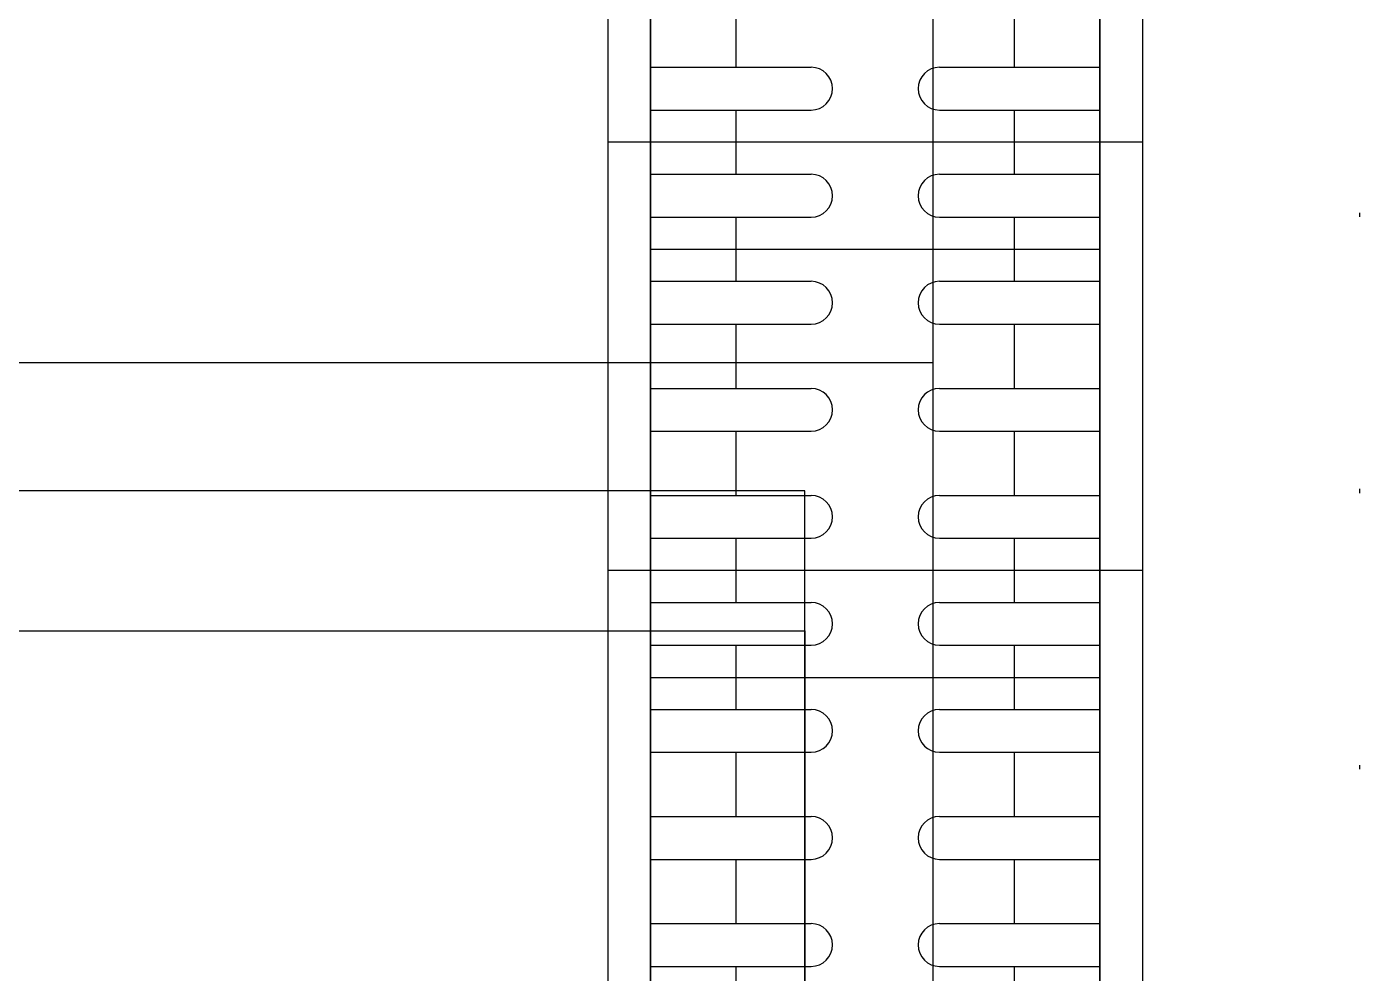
# Model space of a CAD drawing. Header units: inches. Extents: x 21 to 38546, y 13 to 15001.
# Drawn here: x 5990.58 to 6021.71, y 2077.82 to 2099.93 of the extents above; entities that cross this region are included whole.
import ezdxf

# ---------------------------------------------------------------- set-up
doc = ezdxf.new("R2010")
doc.units = ezdxf.units.IN
doc.header["$MEASUREMENT"] = 0
doc.linetypes.add('DOT', pattern=[6.35, 0, -6.35])
doc.layers.add('RAST-IST-RADYATÖR-DİNAMİK BLOK', color=83, linetype='Continuous')
for name, color, linetype, lineweight in [('Z_MİM_-KM-BEAM-RAY', 8, 'DOT', 25), ('Z_MİM_-KM-CERAMIC-09', 8, 'Continuous', 25), ('Z_MİM_-KM-ELECTRIC', 8, 'Continuous', 25), ('Z_MİM_-KM-WALL', 8, 'Continuous', 25)]:
    doc.layers.add(name, color=color, linetype=linetype, lineweight=lineweight)

# ---------------------------------------------------------------- blocks, each defined once
blk = doc.blocks.new('A$Cba0c6c82')
at = {"ltscale": 2}
for p, q in [((0, 65), (65, 65)), ((0, 0), (0, 65))]:
    blk.add_line(p, q, dxfattribs=at)
blk = doc.blocks.new('-KM_Kiriş İzi_ZK')
at = {"layer": 'Z_MİM_-KM-BEAM-RAY'}
blk.add_line((2689.999, 1565.001), (2689.999, 1030), dxfattribs=at)
blk = doc.blocks.new('IS_RADYATOR-PLAN-120')
at = {"layer": 'RAST-IST-RADYATÖR-DİNAMİK BLOK', "color": 7}
for p, q in [((110.75, 11.5), (110.75, 7.75)), ((111.75, 11.5), (111.75, 7.75)), ((113.25, 11.5), (113.25, 7.75)), ((114.25, 11.5), (114.25, 7.75)), ((115.75, 11.5), (115.75, 7.75)), ((116.75, 11.5), (116.75, 7.75)), ((110, 9.5), (110.75, 9.5)), ((111.75, 9.5), (112.5, 9.5)), ((112.5, 9.5), (113.25, 9.5)), ((114.25, 9.5), (115, 9.5)), ((115, 9.5), (115.75, 9.5)), ((116.75, 9.5), (117.5, 9.5)), ((110.75, 4.75), (110.75, 1)), ((111.75, 4.75), (111.75, 1)), ((113.25, 4.75), (113.25, 1)), ((114.25, 4.75), (114.25, 1)), ((115.75, 4.75), (115.75, 1)), ((116.75, 4.75), (116.75, 1)), ((110, 3), (110.75, 3)), ((111.75, 3), (112.5, 3)), ((112.5, 3), (113.25, 3)), ((114.25, 3), (115, 3)), ((115, 3), (115.75, 3)), ((116.75, 3), (117.5, 3))]:
    blk.add_line(p, q, dxfattribs=at)
at = {"layer": 'RAST-IST-RADYATÖR-DİNAMİK BLOK'}
for points in [[(0, 0), (120, 0), (120, 12.5), (0, 12.5)], [(2.5, 11.5), (117.5, 11.5), (117.5, 1), (2.5, 1)]]:
    blk.add_lwpolyline(points, dxfattribs=at)
at = {"layer": 'RAST-IST-RADYATÖR-DİNAMİK BLOK', "color": 7}
for centre, start, end in [((111.25, 7.75), 180, 0), ((113.75, 7.75), 180, 0), ((116.25, 7.75), 180, 0), ((111.25, 4.75), 0, 180), ((113.75, 4.75), 0, 180), ((116.25, 4.75), 0, 180)]:
    blk.add_arc(centre, 0.5, start, end, dxfattribs=at)
blk = doc.blocks.new('IS_RADYATOR-PLAN-130')
at = {"layer": 'RAST-IST-RADYATÖR-DİNAMİK BLOK', "color": 7}
for p, q in [((110.75, 11.5), (110.75, 7.75)), ((111.75, 11.5), (111.75, 7.75)), ((113.25, 11.5), (113.25, 7.75)), ((114.25, 11.5), (114.25, 7.75)), ((115.75, 11.5), (115.75, 7.75)), ((116.75, 11.5), (116.75, 7.75)), ((118.25, 11.5), (118.25, 7.75)), ((119.25, 11.5), (119.25, 7.75)), ((120.75, 11.5), (120.75, 7.75)), ((121.75, 11.5), (121.75, 7.75)), ((123.25, 11.5), (123.25, 7.75)), ((124.25, 11.5), (124.25, 7.75)), ((125.75, 11.5), (125.75, 7.75)), ((126.75, 11.5), (126.75, 7.75)), ((110, 9.5), (110.75, 9.5)), ((111.75, 9.5), (112.5, 9.5)), ((112.5, 9.5), (113.25, 9.5)), ((114.25, 9.5), (115, 9.5)), ((115, 9.5), (115.75, 9.5)), ((116.75, 9.5), (117.5, 9.5)), ((117.5, 9.5), (118.25, 9.5)), ((119.25, 9.5), (120, 9.5)), ((120, 9.5), (120.75, 9.5)), ((121.75, 9.5), (122.5, 9.5)), ((122.5, 9.5), (123.25, 9.5)), ((124.25, 9.5), (125, 9.5)), ((125, 9.5), (125.75, 9.5)), ((126.75, 9.5), (127.5, 9.5)), ((110.75, 4.75), (110.75, 1)), ((111.75, 4.75), (111.75, 1)), ((113.25, 4.75), (113.25, 1)), ((114.25, 4.75), (114.25, 1)), ((115.75, 4.75), (115.75, 1)), ((116.75, 4.75), (116.75, 1)), ((118.25, 4.75), (118.25, 1)), ((119.25, 4.75), (119.25, 1)), ((120.75, 4.75), (120.75, 1)), ((121.75, 4.75), (121.75, 1)), ((123.25, 4.75), (123.25, 1)), ((124.25, 4.75), (124.25, 1)), ((125.75, 4.75), (125.75, 1)), ((126.75, 4.75), (126.75, 1)), ((110, 3), (110.75, 3)), ((111.75, 3), (112.5, 3)), ((112.5, 3), (113.25, 3)), ((114.25, 3), (115, 3)), ((115, 3), (115.75, 3)), ((116.75, 3), (117.5, 3)), ((117.5, 3), (118.25, 3)), ((119.25, 3), (120, 3)), ((120, 3), (120.75, 3)), ((121.75, 3), (122.5, 3)), ((122.5, 3), (123.25, 3)), ((124.25, 3), (125, 3)), ((125, 3), (125.75, 3)), ((126.75, 3), (127.5, 3))]:
    blk.add_line(p, q, dxfattribs=at)
at = {"layer": 'RAST-IST-RADYATÖR-DİNAMİK BLOK'}
for points in [[(0, 0), (130, 0), (130, 12.5), (0, 12.5)], [(2.5, 11.5), (127.5, 11.5), (127.5, 1), (2.5, 1)]]:
    blk.add_lwpolyline(points, dxfattribs=at)
at = {"layer": 'RAST-IST-RADYATÖR-DİNAMİK BLOK', "color": 7}
for centre, start, end in [((111.25, 7.75), 180, 0), ((113.75, 7.75), 180, 0), ((116.25, 7.75), 180, 0), ((118.75, 7.75), 180, 0), ((121.25, 7.75), 180, 0), ((123.75, 7.75), 180, 0), ((126.25, 7.75), 180, 0), ((111.25, 4.75), 0, 180), ((113.75, 4.75), 0, 180), ((116.25, 4.75), 0, 180), ((118.75, 4.75), 0, 180), ((121.25, 4.75), 0, 180), ((123.75, 4.75), 0, 180), ((126.25, 4.75), 0, 180)]:
    blk.add_arc(centre, 0.5, start, end, dxfattribs=at)
blk = doc.blocks.new('IS_RADYATOR-PLAN-140')
at = {"layer": 'RAST-IST-RADYATÖR-DİNAMİK BLOK', "color": 7}
for p, q in [((110.75, 11.5), (110.75, 7.75)), ((111.75, 11.5), (111.75, 7.75)), ((113.25, 11.5), (113.25, 7.75)), ((114.25, 11.5), (114.25, 7.75)), ((115.75, 11.5), (115.75, 7.75)), ((116.75, 11.5), (116.75, 7.75)), ((118.25, 11.5), (118.25, 7.75)), ((119.25, 11.5), (119.25, 7.75)), ((120.75, 11.5), (120.75, 7.75)), ((121.75, 11.5), (121.75, 7.75)), ((123.25, 11.5), (123.25, 7.75)), ((124.25, 11.5), (124.25, 7.75)), ((125.75, 11.5), (125.75, 7.75)), ((126.75, 11.5), (126.75, 7.75)), ((128.25, 11.5), (128.25, 7.75)), ((129.25, 11.5), (129.25, 7.75)), ((130.75, 11.5), (130.75, 7.75)), ((131.75, 11.5), (131.75, 7.75)), ((110, 9.5), (110.75, 9.5)), ((111.75, 9.5), (112.5, 9.5)), ((112.5, 9.5), (113.25, 9.5)), ((114.25, 9.5), (115, 9.5)), ((115, 9.5), (115.75, 9.5)), ((116.75, 9.5), (117.5, 9.5)), ((117.5, 9.5), (118.25, 9.5)), ((119.25, 9.5), (120, 9.5)), ((120, 9.5), (120.75, 9.5)), ((121.75, 9.5), (122.5, 9.5)), ((122.5, 9.5), (123.25, 9.5)), ((124.25, 9.5), (125, 9.5)), ((125, 9.5), (125.75, 9.5)), ((126.75, 9.5), (127.5, 9.5)), ((127.5, 9.5), (128.25, 9.5)), ((129.25, 9.5), (130, 9.5)), ((130, 9.5), (130.75, 9.5)), ((131.75, 9.5), (132.5, 9.5)), ((132.5, 9.5), (133.25, 9.5)), ((110.75, 4.75), (110.75, 1)), ((111.75, 4.75), (111.75, 1)), ((113.25, 4.75), (113.25, 1)), ((114.25, 4.75), (114.25, 1)), ((115.75, 4.75), (115.75, 1)), ((116.75, 4.75), (116.75, 1)), ((118.25, 4.75), (118.25, 1)), ((119.25, 4.75), (119.25, 1)), ((120.75, 4.75), (120.75, 1)), ((121.75, 4.75), (121.75, 1)), ((123.25, 4.75), (123.25, 1)), ((124.25, 4.75), (124.25, 1)), ((125.75, 4.75), (125.75, 1)), ((126.75, 4.75), (126.75, 1)), ((128.25, 4.75), (128.25, 1)), ((129.25, 4.75), (129.25, 1)), ((130.75, 4.75), (130.75, 1)), ((131.75, 4.75), (131.75, 1)), ((110, 3), (110.75, 3)), ((111.75, 3), (112.5, 3)), ((112.5, 3), (113.25, 3)), ((114.25, 3), (115, 3)), ((115, 3), (115.75, 3)), ((116.75, 3), (117.5, 3)), ((117.5, 3), (118.25, 3)), ((119.25, 3), (120, 3)), ((120, 3), (120.75, 3)), ((121.75, 3), (122.5, 3)), ((122.5, 3), (123.25, 3)), ((124.25, 3), (125, 3)), ((125, 3), (125.75, 3)), ((126.75, 3), (127.5, 3)), ((127.5, 3), (128.25, 3)), ((129.25, 3), (130, 3)), ((130, 3), (130.75, 3)), ((131.75, 3), (132.5, 3)), ((132.5, 3), (133.25, 3))]:
    blk.add_line(p, q, dxfattribs=at)
at = {"layer": 'RAST-IST-RADYATÖR-DİNAMİK BLOK'}
for points in [[(0, 0), (140, 0), (140, 12.5), (0, 12.5)], [(2.5, 11.5), (137.5, 11.5), (137.5, 1), (2.5, 1)]]:
    blk.add_lwpolyline(points, dxfattribs=at)
at = {"layer": 'RAST-IST-RADYATÖR-DİNAMİK BLOK', "color": 7}
for centre, start, end in [((111.25, 7.75), 180, 0), ((113.75, 7.75), 180, 0), ((116.25, 7.75), 180, 0), ((118.75, 7.75), 180, 0), ((121.25, 7.75), 180, 0), ((123.75, 7.75), 180, 0), ((126.25, 7.75), 180, 0), ((128.75, 7.75), 180, 0), ((131.25, 7.75), 180, 0), ((111.25, 4.75), 0, 180), ((113.75, 4.75), 0, 180), ((116.25, 4.75), 0, 180), ((118.75, 4.75), 0, 180), ((121.25, 4.75), 0, 180), ((123.75, 4.75), 0, 180), ((126.25, 4.75), 0, 180), ((128.75, 4.75), 0, 180), ((131.25, 4.75), 0, 180)]:
    blk.add_arc(centre, 0.5, start, end, dxfattribs=at)
blk = doc.blocks.new('IS_RADYATOR-PLAN-150')
at = {"layer": 'RAST-IST-RADYATÖR-DİNAMİK BLOK', "color": 7}
for p, q in [((110.75, 11.5), (110.75, 7.75)), ((111.75, 11.5), (111.75, 7.75)), ((113.25, 11.5), (113.25, 7.75)), ((114.25, 11.5), (114.25, 7.75)), ((115.75, 11.5), (115.75, 7.75)), ((116.75, 11.5), (116.75, 7.75)), ((118.25, 11.5), (118.25, 7.75)), ((119.25, 11.5), (119.25, 7.75)), ((120.75, 11.5), (120.75, 7.75)), ((121.75, 11.5), (121.75, 7.75)), ((123.25, 11.5), (123.25, 7.75)), ((124.25, 11.5), (124.25, 7.75)), ((125.75, 11.5), (125.75, 7.75)), ((126.75, 11.5), (126.75, 7.75)), ((128.25, 11.5), (128.25, 7.75)), ((129.25, 11.5), (129.25, 7.75)), ((130.75, 11.5), (130.75, 7.75)), ((131.75, 11.5), (131.75, 7.75)), ((110, 9.5), (110.75, 9.5)), ((111.75, 9.5), (112.5, 9.5)), ((112.5, 9.5), (113.25, 9.5)), ((114.25, 9.5), (115, 9.5)), ((115, 9.5), (115.75, 9.5)), ((116.75, 9.5), (117.5, 9.5)), ((117.5, 9.5), (118.25, 9.5)), ((119.25, 9.5), (120, 9.5)), ((120, 9.5), (120.75, 9.5)), ((121.75, 9.5), (122.5, 9.5)), ((122.5, 9.5), (123.25, 9.5)), ((124.25, 9.5), (125, 9.5)), ((125, 9.5), (125.75, 9.5)), ((126.75, 9.5), (127.5, 9.5)), ((127.5, 9.5), (128.25, 9.5)), ((129.25, 9.5), (130, 9.5)), ((130, 9.5), (130.75, 9.5)), ((131.75, 9.5), (132.5, 9.5)), ((132.5, 9.5), (133.25, 9.5)), ((110.75, 4.75), (110.75, 1)), ((111.75, 4.75), (111.75, 1)), ((113.25, 4.75), (113.25, 1)), ((114.25, 4.75), (114.25, 1)), ((115.75, 4.75), (115.75, 1)), ((116.75, 4.75), (116.75, 1)), ((118.25, 4.75), (118.25, 1)), ((119.25, 4.75), (119.25, 1)), ((120.75, 4.75), (120.75, 1)), ((121.75, 4.75), (121.75, 1)), ((123.25, 4.75), (123.25, 1)), ((124.25, 4.75), (124.25, 1)), ((125.75, 4.75), (125.75, 1)), ((126.75, 4.75), (126.75, 1)), ((128.25, 4.75), (128.25, 1)), ((129.25, 4.75), (129.25, 1)), ((130.75, 4.75), (130.75, 1)), ((131.75, 4.75), (131.75, 1)), ((110, 3), (110.75, 3)), ((111.75, 3), (112.5, 3)), ((112.5, 3), (113.25, 3)), ((114.25, 3), (115, 3)), ((115, 3), (115.75, 3)), ((116.75, 3), (117.5, 3)), ((117.5, 3), (118.25, 3)), ((119.25, 3), (120, 3)), ((120, 3), (120.75, 3)), ((121.75, 3), (122.5, 3)), ((122.5, 3), (123.25, 3)), ((124.25, 3), (125, 3)), ((125, 3), (125.75, 3)), ((126.75, 3), (127.5, 3)), ((127.5, 3), (128.25, 3)), ((129.25, 3), (130, 3)), ((130, 3), (130.75, 3)), ((131.75, 3), (132.5, 3)), ((132.5, 3), (133.25, 3))]:
    blk.add_line(p, q, dxfattribs=at)
at = {"layer": 'RAST-IST-RADYATÖR-DİNAMİK BLOK'}
for points in [[(-5, 0), (145, 0), (145, 12.5), (-5, 12.5)], [(-2.5, 11.5), (142.5, 11.5), (142.5, 1), (-2.5, 1)]]:
    blk.add_lwpolyline(points, dxfattribs=at)
at = {"layer": 'RAST-IST-RADYATÖR-DİNAMİK BLOK', "color": 7}
for centre, start, end in [((111.25, 7.75), 180, 0), ((113.75, 7.75), 180, 0), ((116.25, 7.75), 180, 0), ((118.75, 7.75), 180, 0), ((121.25, 7.75), 180, 0), ((123.75, 7.75), 180, 0), ((126.25, 7.75), 180, 0), ((128.75, 7.75), 180, 0), ((131.25, 7.75), 180, 0), ((111.25, 4.75), 0, 180), ((113.75, 4.75), 0, 180), ((116.25, 4.75), 0, 180), ((118.75, 4.75), 0, 180), ((121.25, 4.75), 0, 180), ((123.75, 4.75), 0, 180), ((126.25, 4.75), 0, 180), ((128.75, 4.75), 0, 180), ((131.25, 4.75), 0, 180)]:
    blk.add_arc(centre, 0.5, start, end, dxfattribs=at)
blk = doc.blocks.new('IS_RADYATOR-PLAN-160')
at = {"layer": 'RAST-IST-RADYATÖR-DİNAMİK BLOK', "color": 7}
for p, q in [((110.75, 11.5), (110.75, 7.75)), ((111.75, 11.5), (111.75, 7.75)), ((113.25, 11.5), (113.25, 7.75)), ((114.25, 11.5), (114.25, 7.75)), ((115.75, 11.5), (115.75, 7.75)), ((116.75, 11.5), (116.75, 7.75)), ((118.25, 11.5), (118.25, 7.75)), ((119.25, 11.5), (119.25, 7.75)), ((120.75, 11.5), (120.75, 7.75)), ((121.75, 11.5), (121.75, 7.75)), ((123.25, 11.5), (123.25, 7.75)), ((124.25, 11.5), (124.25, 7.75)), ((125.75, 11.5), (125.75, 7.75)), ((126.75, 11.5), (126.75, 7.75)), ((128.25, 11.5), (128.25, 7.75)), ((129.25, 11.5), (129.25, 7.75)), ((130.75, 11.5), (130.75, 7.75)), ((131.75, 11.5), (131.75, 7.75)), ((110, 9.5), (110.75, 9.5)), ((111.75, 9.5), (112.5, 9.5)), ((112.5, 9.5), (113.25, 9.5)), ((114.25, 9.5), (115, 9.5)), ((115, 9.5), (115.75, 9.5)), ((116.75, 9.5), (117.5, 9.5)), ((117.5, 9.5), (118.25, 9.5)), ((119.25, 9.5), (120, 9.5)), ((120, 9.5), (120.75, 9.5)), ((121.75, 9.5), (122.5, 9.5)), ((122.5, 9.5), (123.25, 9.5)), ((124.25, 9.5), (125, 9.5)), ((125, 9.5), (125.75, 9.5)), ((126.75, 9.5), (127.5, 9.5)), ((127.5, 9.5), (128.25, 9.5)), ((129.25, 9.5), (130, 9.5)), ((130, 9.5), (130.75, 9.5)), ((131.75, 9.5), (132.5, 9.5)), ((132.5, 9.5), (133.25, 9.5)), ((110.75, 4.75), (110.75, 1)), ((111.75, 4.75), (111.75, 1)), ((113.25, 4.75), (113.25, 1)), ((114.25, 4.75), (114.25, 1)), ((115.75, 4.75), (115.75, 1)), ((116.75, 4.75), (116.75, 1)), ((118.25, 4.75), (118.25, 1)), ((119.25, 4.75), (119.25, 1)), ((120.75, 4.75), (120.75, 1)), ((121.75, 4.75), (121.75, 1)), ((123.25, 4.75), (123.25, 1)), ((124.25, 4.75), (124.25, 1)), ((125.75, 4.75), (125.75, 1)), ((126.75, 4.75), (126.75, 1)), ((128.25, 4.75), (128.25, 1)), ((129.25, 4.75), (129.25, 1)), ((130.75, 4.75), (130.75, 1)), ((131.75, 4.75), (131.75, 1)), ((110, 3), (110.75, 3)), ((111.75, 3), (112.5, 3)), ((112.5, 3), (113.25, 3)), ((114.25, 3), (115, 3)), ((115, 3), (115.75, 3)), ((116.75, 3), (117.5, 3)), ((117.5, 3), (118.25, 3)), ((119.25, 3), (120, 3)), ((120, 3), (120.75, 3)), ((121.75, 3), (122.5, 3)), ((122.5, 3), (123.25, 3)), ((124.25, 3), (125, 3)), ((125, 3), (125.75, 3)), ((126.75, 3), (127.5, 3)), ((127.5, 3), (128.25, 3)), ((129.25, 3), (130, 3)), ((130, 3), (130.75, 3)), ((131.75, 3), (132.5, 3)), ((132.5, 3), (133.25, 3))]:
    blk.add_line(p, q, dxfattribs=at)
at = {"layer": 'RAST-IST-RADYATÖR-DİNAMİK BLOK'}
for points in [[(-5, 0), (155, 0), (155, 12.5), (-5, 12.5)], [(-2.5, 11.5), (152.5, 11.5), (152.5, 1), (-2.5, 1)]]:
    blk.add_lwpolyline(points, dxfattribs=at)
at = {"layer": 'RAST-IST-RADYATÖR-DİNAMİK BLOK', "color": 7}
for centre, start, end in [((111.25, 7.75), 180, 0), ((113.75, 7.75), 180, 0), ((116.25, 7.75), 180, 0), ((118.75, 7.75), 180, 0), ((121.25, 7.75), 180, 0), ((123.75, 7.75), 180, 0), ((126.25, 7.75), 180, 0), ((128.75, 7.75), 180, 0), ((131.25, 7.75), 180, 0), ((111.25, 4.75), 0, 180), ((113.75, 4.75), 0, 180), ((116.25, 4.75), 0, 180), ((118.75, 4.75), 0, 180), ((121.25, 4.75), 0, 180), ((123.75, 4.75), 0, 180), ((126.25, 4.75), 0, 180), ((128.75, 4.75), 0, 180), ((131.25, 4.75), 0, 180)]:
    blk.add_arc(centre, 0.5, start, end, dxfattribs=at)
blk = doc.blocks.new('IS_RADYATOR-PLAN-170')
at = {"layer": 'RAST-IST-RADYATÖR-DİNAMİK BLOK', "color": 7}
for p, q in [((110.75, 11.5), (110.75, 7.75)), ((111.75, 11.5), (111.75, 7.75)), ((113.25, 11.5), (113.25, 7.75)), ((114.25, 11.5), (114.25, 7.75)), ((115.75, 11.5), (115.75, 7.75)), ((116.75, 11.5), (116.75, 7.75)), ((118.25, 11.5), (118.25, 7.75)), ((119.25, 11.5), (119.25, 7.75)), ((120.75, 11.5), (120.75, 7.75)), ((121.75, 11.5), (121.75, 7.75)), ((123.25, 11.5), (123.25, 7.75)), ((124.25, 11.5), (124.25, 7.75)), ((125.75, 11.5), (125.75, 7.75)), ((126.75, 11.5), (126.75, 7.75)), ((128.25, 11.5), (128.25, 7.75)), ((129.25, 11.5), (129.25, 7.75)), ((130.75, 11.5), (130.75, 7.75)), ((131.75, 11.5), (131.75, 7.75)), ((110, 9.5), (110.75, 9.5)), ((111.75, 9.5), (112.5, 9.5)), ((112.5, 9.5), (113.25, 9.5)), ((114.25, 9.5), (115, 9.5)), ((115, 9.5), (115.75, 9.5)), ((116.75, 9.5), (117.5, 9.5)), ((117.5, 9.5), (118.25, 9.5)), ((119.25, 9.5), (120, 9.5)), ((120, 9.5), (120.75, 9.5)), ((121.75, 9.5), (122.5, 9.5)), ((122.5, 9.5), (123.25, 9.5)), ((124.25, 9.5), (125, 9.5)), ((125, 9.5), (125.75, 9.5)), ((126.75, 9.5), (127.5, 9.5)), ((127.5, 9.5), (128.25, 9.5)), ((129.25, 9.5), (130, 9.5)), ((130, 9.5), (130.75, 9.5)), ((131.75, 9.5), (132.5, 9.5)), ((132.5, 9.5), (133.25, 9.5)), ((110.75, 4.75), (110.75, 1)), ((111.75, 4.75), (111.75, 1)), ((113.25, 4.75), (113.25, 1)), ((114.25, 4.75), (114.25, 1)), ((115.75, 4.75), (115.75, 1)), ((116.75, 4.75), (116.75, 1)), ((118.25, 4.75), (118.25, 1)), ((119.25, 4.75), (119.25, 1)), ((120.75, 4.75), (120.75, 1)), ((121.75, 4.75), (121.75, 1)), ((123.25, 4.75), (123.25, 1)), ((124.25, 4.75), (124.25, 1)), ((125.75, 4.75), (125.75, 1)), ((126.75, 4.75), (126.75, 1)), ((128.25, 4.75), (128.25, 1)), ((129.25, 4.75), (129.25, 1)), ((130.75, 4.75), (130.75, 1)), ((131.75, 4.75), (131.75, 1)), ((110, 3), (110.75, 3)), ((111.75, 3), (112.5, 3)), ((112.5, 3), (113.25, 3)), ((114.25, 3), (115, 3)), ((115, 3), (115.75, 3)), ((116.75, 3), (117.5, 3)), ((117.5, 3), (118.25, 3)), ((119.25, 3), (120, 3)), ((120, 3), (120.75, 3)), ((121.75, 3), (122.5, 3)), ((122.5, 3), (123.25, 3)), ((124.25, 3), (125, 3)), ((125, 3), (125.75, 3)), ((126.75, 3), (127.5, 3)), ((127.5, 3), (128.25, 3)), ((129.25, 3), (130, 3)), ((130, 3), (130.75, 3)), ((131.75, 3), (132.5, 3)), ((132.5, 3), (133.25, 3))]:
    blk.add_line(p, q, dxfattribs=at)
at = {"layer": 'RAST-IST-RADYATÖR-DİNAMİK BLOK'}
for points in [[(-5, 0), (165, 0), (165, 12.5), (-5, 12.5)], [(-2.5, 11.5), (162.5, 11.5), (162.5, 1), (-2.5, 1)]]:
    blk.add_lwpolyline(points, dxfattribs=at)
at = {"layer": 'RAST-IST-RADYATÖR-DİNAMİK BLOK', "color": 7}
for centre, start, end in [((111.25, 7.75), 180, 0), ((113.75, 7.75), 180, 0), ((116.25, 7.75), 180, 0), ((118.75, 7.75), 180, 0), ((121.25, 7.75), 180, 0), ((123.75, 7.75), 180, 0), ((126.25, 7.75), 180, 0), ((128.75, 7.75), 180, 0), ((131.25, 7.75), 180, 0), ((111.25, 4.75), 0, 180), ((113.75, 4.75), 0, 180), ((116.25, 4.75), 0, 180), ((118.75, 4.75), 0, 180), ((121.25, 4.75), 0, 180), ((123.75, 4.75), 0, 180), ((126.25, 4.75), 0, 180), ((128.75, 4.75), 0, 180), ((131.25, 4.75), 0, 180)]:
    blk.add_arc(centre, 0.5, start, end, dxfattribs=at)
blk = doc.blocks.new('IS_RADYATOR-PLAN-180')
at = {"layer": 'RAST-IST-RADYATÖR-DİNAMİK BLOK', "color": 7}
for p, q in [((110.75, 11.5), (110.75, 7.75)), ((111.75, 11.5), (111.75, 7.75)), ((113.25, 11.5), (113.25, 7.75)), ((114.25, 11.5), (114.25, 7.75)), ((115.75, 11.5), (115.75, 7.75)), ((116.75, 11.5), (116.75, 7.75)), ((118.25, 11.5), (118.25, 7.75)), ((119.25, 11.5), (119.25, 7.75)), ((120.75, 11.5), (120.75, 7.75)), ((121.75, 11.5), (121.75, 7.75)), ((123.25, 11.5), (123.25, 7.75)), ((124.25, 11.5), (124.25, 7.75)), ((125.75, 11.5), (125.75, 7.75)), ((126.75, 11.5), (126.75, 7.75)), ((128.25, 11.5), (128.25, 7.75)), ((129.25, 11.5), (129.25, 7.75)), ((130.75, 11.5), (130.75, 7.75)), ((131.75, 11.5), (131.75, 7.75)), ((110, 9.5), (110.75, 9.5)), ((111.75, 9.5), (112.5, 9.5)), ((112.5, 9.5), (113.25, 9.5)), ((114.25, 9.5), (115, 9.5)), ((115, 9.5), (115.75, 9.5)), ((116.75, 9.5), (117.5, 9.5)), ((117.5, 9.5), (118.25, 9.5)), ((119.25, 9.5), (120, 9.5)), ((120, 9.5), (120.75, 9.5)), ((121.75, 9.5), (122.5, 9.5)), ((122.5, 9.5), (123.25, 9.5)), ((124.25, 9.5), (125, 9.5)), ((125, 9.5), (125.75, 9.5)), ((126.75, 9.5), (127.5, 9.5)), ((127.5, 9.5), (128.25, 9.5)), ((129.25, 9.5), (130, 9.5)), ((130, 9.5), (130.75, 9.5)), ((131.75, 9.5), (132.5, 9.5)), ((132.5, 9.5), (133.25, 9.5)), ((110.75, 4.75), (110.75, 1)), ((111.75, 4.75), (111.75, 1)), ((113.25, 4.75), (113.25, 1)), ((114.25, 4.75), (114.25, 1)), ((115.75, 4.75), (115.75, 1)), ((116.75, 4.75), (116.75, 1)), ((118.25, 4.75), (118.25, 1)), ((119.25, 4.75), (119.25, 1)), ((120.75, 4.75), (120.75, 1)), ((121.75, 4.75), (121.75, 1)), ((123.25, 4.75), (123.25, 1)), ((124.25, 4.75), (124.25, 1)), ((125.75, 4.75), (125.75, 1)), ((126.75, 4.75), (126.75, 1)), ((128.25, 4.75), (128.25, 1)), ((129.25, 4.75), (129.25, 1)), ((130.75, 4.75), (130.75, 1)), ((131.75, 4.75), (131.75, 1)), ((110, 3), (110.75, 3)), ((111.75, 3), (112.5, 3)), ((112.5, 3), (113.25, 3)), ((114.25, 3), (115, 3)), ((115, 3), (115.75, 3)), ((116.75, 3), (117.5, 3)), ((117.5, 3), (118.25, 3)), ((119.25, 3), (120, 3)), ((120, 3), (120.75, 3)), ((121.75, 3), (122.5, 3)), ((122.5, 3), (123.25, 3)), ((124.25, 3), (125, 3)), ((125, 3), (125.75, 3)), ((126.75, 3), (127.5, 3)), ((127.5, 3), (128.25, 3)), ((129.25, 3), (130, 3)), ((130, 3), (130.75, 3)), ((131.75, 3), (132.5, 3)), ((132.5, 3), (133.25, 3))]:
    blk.add_line(p, q, dxfattribs=at)
at = {"layer": 'RAST-IST-RADYATÖR-DİNAMİK BLOK'}
for points in [[(-5, 0), (175, 0), (175, 12.5), (-5, 12.5)], [(-2.5, 11.5), (172.5, 11.5), (172.5, 1), (-2.5, 1)]]:
    blk.add_lwpolyline(points, dxfattribs=at)
at = {"layer": 'RAST-IST-RADYATÖR-DİNAMİK BLOK', "color": 7}
for centre, start, end in [((111.25, 7.75), 180, 0), ((113.75, 7.75), 180, 0), ((116.25, 7.75), 180, 0), ((118.75, 7.75), 180, 0), ((121.25, 7.75), 180, 0), ((123.75, 7.75), 180, 0), ((126.25, 7.75), 180, 0), ((128.75, 7.75), 180, 0), ((131.25, 7.75), 180, 0), ((111.25, 4.75), 0, 180), ((113.75, 4.75), 0, 180), ((116.25, 4.75), 0, 180), ((118.75, 4.75), 0, 180), ((121.25, 4.75), 0, 180), ((123.75, 4.75), 0, 180), ((126.25, 4.75), 0, 180), ((128.75, 4.75), 0, 180), ((131.25, 4.75), 0, 180)]:
    blk.add_arc(centre, 0.5, start, end, dxfattribs=at)
blk = doc.blocks.new('IS_RADYATOR-PLAN-190')
at = {"layer": 'RAST-IST-RADYATÖR-DİNAMİK BLOK', "color": 7}
for p, q in [((110.75, 11.5), (110.75, 7.75)), ((111.75, 11.5), (111.75, 7.75)), ((113.25, 11.5), (113.25, 7.75)), ((114.25, 11.5), (114.25, 7.75)), ((115.75, 11.5), (115.75, 7.75)), ((116.75, 11.5), (116.75, 7.75)), ((118.25, 11.5), (118.25, 7.75)), ((119.25, 11.5), (119.25, 7.75)), ((120.75, 11.5), (120.75, 7.75)), ((121.75, 11.5), (121.75, 7.75)), ((123.25, 11.5), (123.25, 7.75)), ((124.25, 11.5), (124.25, 7.75)), ((125.75, 11.5), (125.75, 7.75)), ((126.75, 11.5), (126.75, 7.75)), ((128.25, 11.5), (128.25, 7.75)), ((129.25, 11.5), (129.25, 7.75)), ((130.75, 11.5), (130.75, 7.75)), ((131.75, 11.5), (131.75, 7.75)), ((110, 9.5), (110.75, 9.5)), ((111.75, 9.5), (112.5, 9.5)), ((112.5, 9.5), (113.25, 9.5)), ((114.25, 9.5), (115, 9.5)), ((115, 9.5), (115.75, 9.5)), ((116.75, 9.5), (117.5, 9.5)), ((117.5, 9.5), (118.25, 9.5)), ((119.25, 9.5), (120, 9.5)), ((120, 9.5), (120.75, 9.5)), ((121.75, 9.5), (122.5, 9.5)), ((122.5, 9.5), (123.25, 9.5)), ((124.25, 9.5), (125, 9.5)), ((125, 9.5), (125.75, 9.5)), ((126.75, 9.5), (127.5, 9.5)), ((127.5, 9.5), (128.25, 9.5)), ((129.25, 9.5), (130, 9.5)), ((130, 9.5), (130.75, 9.5)), ((131.75, 9.5), (132.5, 9.5)), ((132.5, 9.5), (133.25, 9.5)), ((110.75, 4.75), (110.75, 1)), ((111.75, 4.75), (111.75, 1)), ((113.25, 4.75), (113.25, 1)), ((114.25, 4.75), (114.25, 1)), ((115.75, 4.75), (115.75, 1)), ((116.75, 4.75), (116.75, 1)), ((118.25, 4.75), (118.25, 1)), ((119.25, 4.75), (119.25, 1)), ((120.75, 4.75), (120.75, 1)), ((121.75, 4.75), (121.75, 1)), ((123.25, 4.75), (123.25, 1)), ((124.25, 4.75), (124.25, 1)), ((125.75, 4.75), (125.75, 1)), ((126.75, 4.75), (126.75, 1)), ((128.25, 4.75), (128.25, 1)), ((129.25, 4.75), (129.25, 1)), ((130.75, 4.75), (130.75, 1)), ((131.75, 4.75), (131.75, 1)), ((110, 3), (110.75, 3)), ((111.75, 3), (112.5, 3)), ((112.5, 3), (113.25, 3)), ((114.25, 3), (115, 3)), ((115, 3), (115.75, 3)), ((116.75, 3), (117.5, 3)), ((117.5, 3), (118.25, 3)), ((119.25, 3), (120, 3)), ((120, 3), (120.75, 3)), ((121.75, 3), (122.5, 3)), ((122.5, 3), (123.25, 3)), ((124.25, 3), (125, 3)), ((125, 3), (125.75, 3)), ((126.75, 3), (127.5, 3)), ((127.5, 3), (128.25, 3)), ((129.25, 3), (130, 3)), ((130, 3), (130.75, 3)), ((131.75, 3), (132.5, 3)), ((132.5, 3), (133.25, 3))]:
    blk.add_line(p, q, dxfattribs=at)
at = {"layer": 'RAST-IST-RADYATÖR-DİNAMİK BLOK'}
for points in [[(-5, 0), (185, 0), (185, 12.5), (-5, 12.5)], [(182.5, 11.5), (-2.5, 11.5), (-2.5, 1), (182.5, 1)]]:
    blk.add_lwpolyline(points, dxfattribs=at)
at = {"layer": 'RAST-IST-RADYATÖR-DİNAMİK BLOK', "color": 7}
for centre, start, end in [((111.25, 7.75), 180, 0), ((113.75, 7.75), 180, 0), ((116.25, 7.75), 180, 0), ((118.75, 7.75), 180, 0), ((121.25, 7.75), 180, 0), ((123.75, 7.75), 180, 0), ((126.25, 7.75), 180, 0), ((128.75, 7.75), 180, 0), ((131.25, 7.75), 180, 0), ((111.25, 4.75), 0, 180), ((113.75, 4.75), 0, 180), ((116.25, 4.75), 0, 180), ((118.75, 4.75), 0, 180), ((121.25, 4.75), 0, 180), ((123.75, 4.75), 0, 180), ((126.25, 4.75), 0, 180), ((128.75, 4.75), 0, 180), ((131.25, 4.75), 0, 180)]:
    blk.add_arc(centre, 0.5, start, end, dxfattribs=at)
blk = doc.blocks.new('IS_RADYATOR-PLAN-200')
at = {"layer": 'RAST-IST-RADYATÖR-DİNAMİK BLOK', "color": 7}
for p, q in [((115.75, 11.5), (115.75, 7.75)), ((116.75, 11.5), (116.75, 7.75)), ((118.25, 11.5), (118.25, 7.75)), ((119.25, 11.5), (119.25, 7.75)), ((120.75, 11.5), (120.75, 7.75)), ((121.75, 11.5), (121.75, 7.75)), ((123.25, 11.5), (123.25, 7.75)), ((124.25, 11.5), (124.25, 7.75)), ((125.75, 11.5), (125.75, 7.75)), ((126.75, 11.5), (126.75, 7.75)), ((128.25, 11.5), (128.25, 7.75)), ((129.25, 11.5), (129.25, 7.75)), ((130.75, 11.5), (130.75, 7.75)), ((131.75, 11.5), (131.75, 7.75)), ((133.25, 11.5), (133.25, 7.75)), ((134.25, 11.5), (134.25, 7.75)), ((135.75, 11.5), (135.75, 7.75)), ((136.75, 11.5), (136.75, 7.75)), ((115, 9.5), (115.75, 9.5)), ((116.75, 9.5), (117.5, 9.5)), ((117.5, 9.5), (118.25, 9.5)), ((119.25, 9.5), (120, 9.5)), ((120, 9.5), (120.75, 9.5)), ((121.75, 9.5), (122.5, 9.5)), ((122.5, 9.5), (123.25, 9.5)), ((124.25, 9.5), (125, 9.5)), ((125, 9.5), (125.75, 9.5)), ((126.75, 9.5), (127.5, 9.5)), ((127.5, 9.5), (128.25, 9.5)), ((129.25, 9.5), (130, 9.5)), ((130, 9.5), (130.75, 9.5)), ((131.75, 9.5), (132.5, 9.5)), ((132.5, 9.5), (133.25, 9.5)), ((134.25, 9.5), (135, 9.5)), ((135, 9.5), (135.75, 9.5)), ((136.75, 9.5), (137.5, 9.5)), ((137.5, 9.5), (138.25, 9.5)), ((115.75, 4.75), (115.75, 1)), ((116.75, 4.75), (116.75, 1)), ((118.25, 4.75), (118.25, 1)), ((119.25, 4.75), (119.25, 1)), ((120.75, 4.75), (120.75, 1)), ((121.75, 4.75), (121.75, 1)), ((123.25, 4.75), (123.25, 1)), ((124.25, 4.75), (124.25, 1)), ((125.75, 4.75), (125.75, 1)), ((126.75, 4.75), (126.75, 1)), ((128.25, 4.75), (128.25, 1)), ((129.25, 4.75), (129.25, 1)), ((130.75, 4.75), (130.75, 1)), ((131.75, 4.75), (131.75, 1)), ((133.25, 4.75), (133.25, 1)), ((134.25, 4.75), (134.25, 1)), ((135.75, 4.75), (135.75, 1)), ((136.75, 4.75), (136.75, 1)), ((115, 3), (115.75, 3)), ((116.75, 3), (117.5, 3)), ((117.5, 3), (118.25, 3)), ((119.25, 3), (120, 3)), ((120, 3), (120.75, 3)), ((121.75, 3), (122.5, 3)), ((122.5, 3), (123.25, 3)), ((124.25, 3), (125, 3)), ((125, 3), (125.75, 3)), ((126.75, 3), (127.5, 3)), ((127.5, 3), (128.25, 3)), ((129.25, 3), (130, 3)), ((130, 3), (130.75, 3)), ((131.75, 3), (132.5, 3)), ((132.5, 3), (133.25, 3)), ((134.25, 3), (135, 3)), ((135, 3), (135.75, 3)), ((136.75, 3), (137.5, 3)), ((137.5, 3), (138.25, 3))]:
    blk.add_line(p, q, dxfattribs=at)
at = {"layer": 'RAST-IST-RADYATÖR-DİNAMİK BLOK'}
for points in [[(0, 0), (200, 0), (200, 12.5), (0, 12.5)], [(2.5, 11.5), (197.5, 11.5), (197.5, 1), (2.5, 1)]]:
    blk.add_lwpolyline(points, dxfattribs=at)
at = {"layer": 'RAST-IST-RADYATÖR-DİNAMİK BLOK', "color": 7}
for centre, start, end in [((116.25, 7.75), 180, 0), ((118.75, 7.75), 180, 0), ((121.25, 7.75), 180, 0), ((123.75, 7.75), 180, 0), ((126.25, 7.75), 180, 0), ((128.75, 7.75), 180, 0), ((131.25, 7.75), 180, 0), ((133.75, 7.75), 180, 0), ((136.25, 7.75), 180, 0), ((116.25, 4.75), 0, 180), ((118.75, 4.75), 0, 180), ((121.25, 4.75), 0, 180), ((123.75, 4.75), 0, 180), ((126.25, 4.75), 0, 180), ((128.75, 4.75), 0, 180), ((131.25, 4.75), 0, 180), ((133.75, 4.75), 0, 180), ((136.25, 4.75), 0, 180)]:
    blk.add_arc(centre, 0.5, start, end, dxfattribs=at)
blk = doc.blocks.new('IS_U4738')
for name, p in [('IS_RADYATOR-PLAN-120', (0, 0)), ('IS_RADYATOR-PLAN-130', (0, 0)), ('IS_RADYATOR-PLAN-140', (0, 0)), ('IS_RADYATOR-PLAN-150', (0, 0)), ('IS_RADYATOR-PLAN-160', (0, 0)), ('IS_RADYATOR-PLAN-170', (0, 0)), ('IS_RADYATOR-PLAN-180', (0, 0)), ('IS_RADYATOR-PLAN-190', (0, 0)), ('IS_RADYATOR-PLAN-200', (-5, 0))]:
    blk.add_blockref(name, p)

msp = doc.modelspace()

# ---------------------------------------------------------------- linework, layer by layer
at = {"layer": 'Z_MİM_-KM-CERAMIC-09'}
msp.add_lwpolyline([(6008.758, 2089.084), (5809.756, 2089.084), (5809.756, 1880.083), (6018.756, 1880.084), (6018.756, 2009.083), (6008.758, 2009.083)], close=True, dxfattribs=at)
at = {"layer": 'Z_MİM_-KM-WALL'}
for p, q in [((6011.758, 2012.083), (6011.758, 2562.084)), ((5586.757, 2092.084), (6011.758, 2092.084))]:
    msp.add_line(p, q, dxfattribs=at)

# ---------------------------------------------------------------- block references
at = {"layer": 'RAST-IST-RADYATÖR-DİNAMİK BLOK', "rotation": 90}
msp.add_blockref('IS_U4738', (6016.654, 1967.231), dxfattribs=at)
at = {"layer": 'Z_MİM_-KM-BEAM-RAY'}
msp.add_blockref('-KM_Kiriş İzi_ZK', (3331.714, 982.083), dxfattribs=at)
at = {"layer": 'Z_MİM_-KM-ELECTRIC', "ltscale": 0.5, "rotation": 270}
msp.add_blockref('A$Cba0c6c82', (5943.758, 2085.82), dxfattribs=at)

doc.saveas('drawing.dxf')
